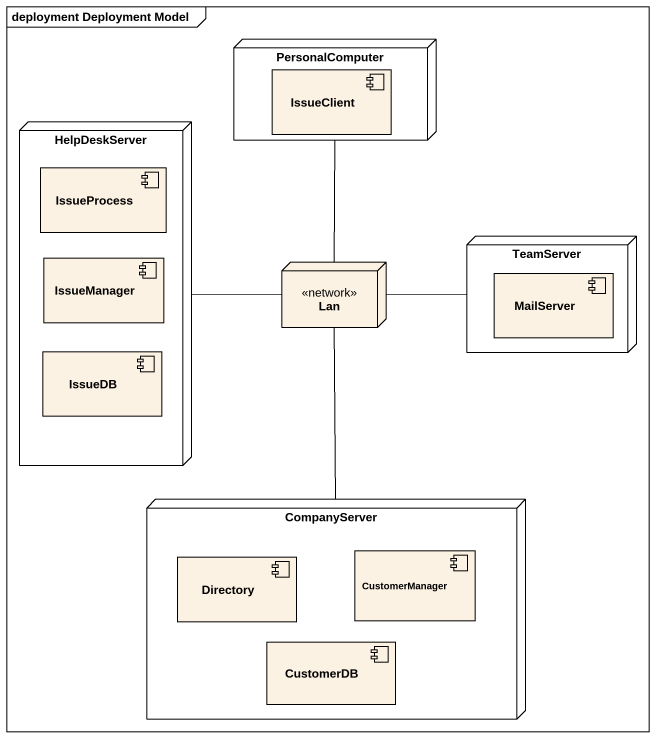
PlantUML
@startuml
mainframe deployment Deployment Model
node PersonalComputer {
  component IssueClient
}
node HelpDeskServer {
  component IssueProcess
  component IssueManager
  component IssueDB
}
node TeamServer {
  component MailServer
}
node Lan <<network>>
node CompanyServer {
  component CustomerManager
  component Directory
  component CustomerDB
}
PersonalComputer -- Lan
HelpDeskServer -right- Lan
TeamServer -left- Lan
CompanyServer -up- Lan
@enduml
